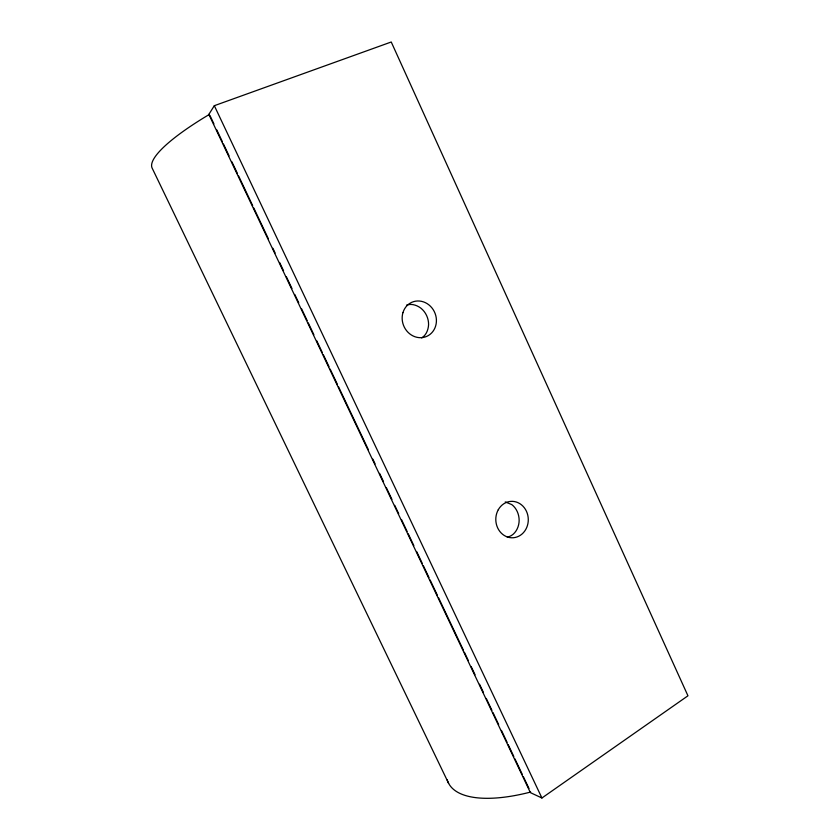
<?xml version="1.0" encoding="UTF-8"?>
<svg xmlns="http://www.w3.org/2000/svg" width="840" height="840" viewBox="0 0 840 840"><rect width="100%" height="100%" fill="white"/><g stroke="black" fill="none" stroke-linecap="round" stroke-linejoin="round"><path stroke-width="1.26" d="M208.845 114.387L214.326 105.693L391.241 42L687.95 695.793L541.926 798L530.408 792.635L208.845 114.387L209.412 114.398A131.365 27.006 -25.1 0 0 152.05 167.905L448.602 783.311M421.669 337.911C426.206 335.223 428.306 329.805 428.579 324.723A18.197 15.446 66.7 0 0 420.935 308.207C416.903 305.141 411.401 303.324 406.476 305.161M507.266 537.149C514.826 535.647 519.078 527.72 519.141 520.506A17.85 14.868 82.4 0 0 511.781 504.599L505.26 501.911M214.326 105.693L541.926 798M209.979 115.573L213.906 123.868M216.72 129.791L222.338 141.645M223.461 144.008L229.068 155.862M231.882 161.784L237.5 173.628M238.623 176.001L252.662 205.611M253.785 207.984L268.38 238.781M272.874 248.262L275.121 252.998M279.615 262.479L283.553 270.774M286.356 276.696L291.974 288.54M294.777 294.462L298.715 302.757M301.518 308.679L307.135 320.534M308.259 322.896L313.877 334.75M316.68 340.673L322.298 352.517M323.421 354.889L329.038 366.733M330.162 369.106L337.459 384.5M338.583 386.873L368.351 449.663M372.844 459.134L375.092 463.88M379.586 473.351L383.512 481.646M386.316 487.568L391.933 499.422M394.748 505.344L398.675 513.639M401.489 519.561L407.096 531.405M408.219 533.778L413.837 545.622M416.651 551.544L422.268 563.388M423.392 565.761L428.999 577.605M430.122 579.978L437.43 595.381M438.554 597.744L463.26 649.876M464.384 652.239L468.31 660.534M471.125 666.456L475.052 674.751M479.546 684.232L483.473 692.528M486.286 698.45L491.904 710.294M493.028 712.667L498.645 724.51M501.449 730.433L507.066 742.276M508.19 744.65L513.807 756.494M514.931 758.867L522.228 774.27M523.351 776.633L528.969 788.487M530.649 792.036A123.722 48.101 -25 0 1 447.195 779.793M498.278 509.744A18.228 16.244 87.8 0 0 511.445 537.768A18.228 16.244 87.8 0 0 526.397 511.171A18.228 16.244 87.8 0 0 498.278 509.744M402.948 312.627A18.596 16.873 67.7 0 0 423.003 337.491A18.596 16.873 67.7 0 0 431.918 307.881A18.596 16.873 67.7 0 0 402.948 312.627"/></g></svg>
